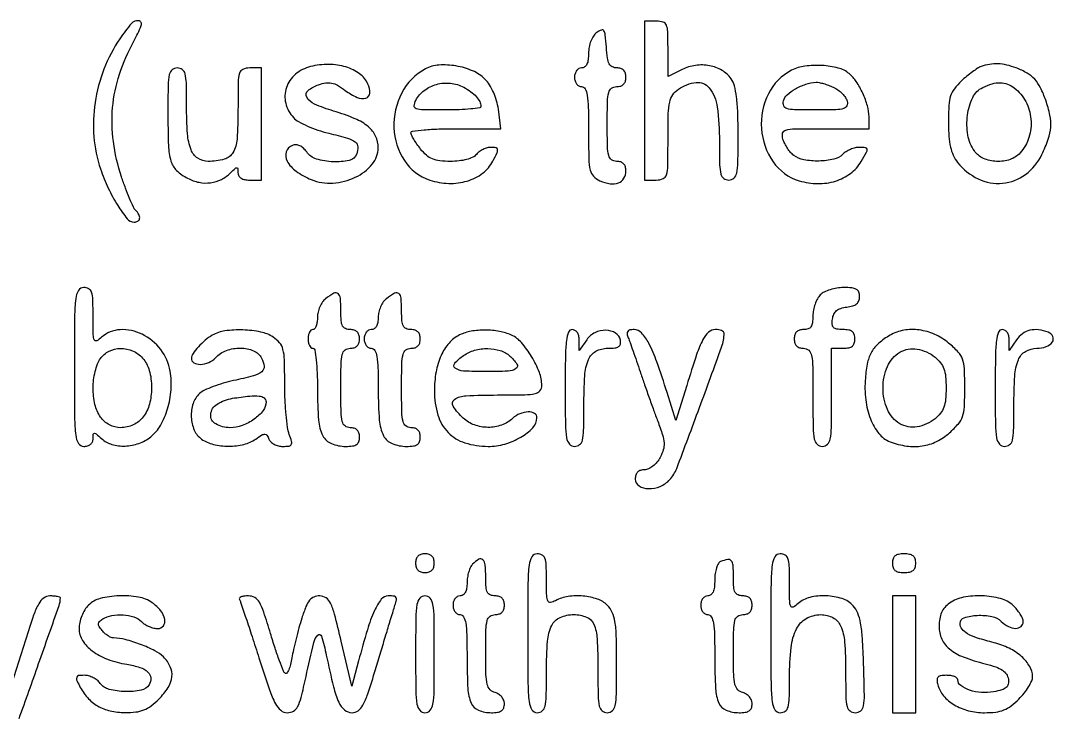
# Model space of a CAD drawing. Extents: x 23 to 201, y 13 to 268.
# Drawn here: x 50.63 to 69.32, y 70.91 to 83.6 of the extents above; entities that cross this region are included whole.
import ezdxf

# ---------------------------------------------------------------- set-up
doc = ezdxf.new("R2010")
doc.units = 0
doc.header["$MEASUREMENT"] = 0

msp = doc.modelspace()

# ---------------------------------------------------------------- linework, layer by layer
for points in [[(52.428568, 83.26755, 0.057273), (52.140921, 82.718479, 0.055305), (51.981106, 82.111982, 0.056102), (51.959417, 81.493689, 0.062651), (52.079095, 80.909779, 0.02731), (52.218989, 80.561457, 0.031367), (52.390555, 80.246826, 0.029797), (52.562196, 80.00717, 0.223568), (52.68465, 79.948047, 0.128217), (52.754453, 79.96551, 0.239889), (52.786506, 80.012389, 0.163112), (52.772692, 80.082505, 0.063111), (52.712467, 80.16273, -0.085253), (52.673245, 80.220072, -0.008365), (52.605766, 80.374028, -0.010385), (52.531712, 80.56184, -0.008049), (52.458667, 80.769181, -0.047184), (52.310933, 81.404949, -0.056348), (52.297748, 82.019647, -0.056206), (52.422215, 82.623039, -0.046586), (52.683113, 83.22525, 0.032211), (52.816161, 83.509684, 0.476673), (52.768689, 83.593273, 0.264996), (52.639004, 83.545433, 0.025584)], [(61.9272, 82.1466), (61.9272, 80.7084), (62.1387, 80.7084, 0.103725), (62.261431, 80.734138, 0.224878), (62.323138, 80.80521, 0.064491), (62.346466, 80.966342, 0.003744), (62.3502, 81.465003, -0.006144), (62.355688, 81.911557, -0.046036), (62.380287, 82.121609, -0.099457), (62.435672, 82.250144, -0.088901), (62.538224, 82.353303, -0.123382), (62.858107, 82.475717, -0.26189), (63.095295, 82.377578, -0.134905), (63.240222, 82.032895, -0.032469), (63.2808, 81.408676, 0.005082), (63.285087, 80.986867, 0.05424), (63.30706, 80.817084, 0.17449), (63.358627, 80.738818, 0.162077), (63.45, 80.7084, 0.183754), (63.542142, 80.743446, 0.161924), (63.593724, 80.832947, 0.046497), (63.615171, 81.02922, 0.003978), (63.6192, 81.535576, 0.008384), (63.612514, 81.934261, 0.022939), (63.590166, 82.215109, 0.032164), (63.551835, 82.414871, 0.08952), (63.492195, 82.544077, 0.108403), (63.327988, 82.695167, 0.086093), (63.101556, 82.77939, 0.081234), (62.847631, 82.785033, 0.080888), (62.604732, 82.709545), (62.3502, 82.582568), (62.3502, 83.083684, 0.007517), (62.345486, 83.397241, 0.092591), (62.320123, 83.513538, 0.224565), (62.260107, 83.567207, 0.072079), (62.1387, 83.5848), (61.9272, 83.5848)], [(61.06005, 83.37896, 0.088186), (61.001008, 83.316918, 0.052114), (60.95361, 83.226002, 0.04806), (60.922494, 83.117951, 0.046119), (60.912, 83.004423, -0.030945), (60.90466, 82.885932, -0.08066), (60.880746, 82.804221, -0.127727), (60.840543, 82.756467, -0.155474), (60.7851, 82.7388, 0.130775), (60.736391, 82.725839, 0.10214), (60.695212, 82.68945, 0.08892), (60.667664, 82.634692, 0.072314), (60.6582, 82.5696, 0.072314), (60.667664, 82.504508, 0.08892), (60.695212, 82.44975, 0.10214), (60.736391, 82.413361, 0.130775), (60.7851, 82.4004, -0.280733), (60.849529, 82.361131, -0.080118), (60.887518, 82.244998, -0.033565), (60.907269, 82.024033, -0.005511), (60.912, 81.594886, 0.004595), (60.916652, 81.088694, 0.051767), (60.941027, 80.889593, 0.135842), (61.00111, 80.778372, 0.094768), (61.118105, 80.695465, 0.06939), (61.300171, 80.641339, 0.12939), (61.452134, 80.657652, 0.167515), (61.551448, 80.740666, 0.136491), (61.5888, 80.874945, 0.069898), (61.578196, 80.95043, 0.125268), (61.546827, 81.004168, 0.126698), (61.493878, 81.035989, 0.072395), (61.4196, 81.0468, -0.157888), (61.328384, 81.07634, -0.176663), (61.276837, 81.15255, -0.055952), (61.254747, 81.317422, -0.005351), (61.2504, 81.7236, -0.005351), (61.254747, 82.129778, -0.055952), (61.276837, 82.29465, -0.176663), (61.328384, 82.37086, -0.157888), (61.4196, 82.4004, 0.072254), (61.493469, 82.411131, 0.124864), (61.5465, 82.4427, 0.124864), (61.578069, 82.495731, 0.072254), (61.5888, 82.5696, 0.072041), (61.578209, 82.642724, 0.121554), (61.547079, 82.695904, 0.123952), (61.495294, 82.727843, 0.076648), (61.424235, 82.7388, -0.114421), (61.340542, 82.758207, -0.162633), (61.286571, 82.8114, -0.084211), (61.253978, 82.915957, -0.016356), (61.233885, 83.113337, 0.00821), (61.214814, 83.336745, 0.120051), (61.188594, 83.410744, 0.356338), (61.143284, 83.425092, 0.064168)], [(68.0184, 82.763866, 0.055836), (67.954444, 82.732137, 0.014838), (67.860436, 82.667578, 0.014859), (67.757233, 82.587289, 0.014804), (67.65885, 82.500917, 0.041995), (67.532769, 82.361936, 0.087221), (67.465536, 82.232425, 0.062583), (67.434419, 82.061248, 0.013706), (67.4262, 81.761481, 0.016331), (67.434773, 81.499069, 0.039394), (67.462638, 81.306992, 0.051851), (67.513486, 81.156789, 0.05919), (67.592533, 81.02736, 0.115228), (67.96373, 80.730345, 0.135701), (68.405639, 80.65192, 0.137724), (68.820239, 80.811699, 0.120171), (69.11702, 81.171262, 0.027805), (69.232724, 81.448599, 0.067173), (69.277969, 81.665659, 0.069759), (69.263254, 81.88194, 0.031911), (69.187346, 82.155126, 0.031771), (69.092826, 82.379721, 0.069865), (68.987642, 82.533017, 0.075102), (68.849536, 82.644699, 0.041713), (68.653764, 82.738472, 0.033263), (68.48076, 82.791386, 0.047629), (68.321904, 82.812984, 0.050875), (68.170108, 82.803604, 0.046434)], [(53.298, 81.942019, 0.007969), (53.307763, 81.329441, 0.064481), (53.352624, 81.05262, 0.130403), (53.456283, 80.883086, 0.071476), (53.655764, 80.740687, 0.069538), (53.863672, 80.667517, 0.082259), (54.071707, 80.66015, 0.08479), (54.266012, 80.719816, 0.079741), (54.434184, 80.84147, -0.008725), (54.515554, 80.920048, -0.190105), (54.54585, 80.931965, -0.385335), (54.563308, 80.916134, -0.024665), (54.567, 80.841343, 0.127949), (54.58161, 80.785183, 0.125808), (54.621798, 80.742844, 0.094027), (54.688132, 80.716836, 0.046573), (54.7785, 80.7084), (54.99, 80.7084), (54.99, 81.7236), (54.99, 82.7388), (54.7785, 82.7388, 0.103955), (54.655766, 82.713004, 0.224802), (54.594048, 82.641808, 0.064348), (54.57073, 82.480358, 0.00373), (54.567, 81.980377, -0.016072), (54.549883, 81.448027, -0.115816), (54.47579, 81.204092, -0.199373), (54.319632, 81.084957, -0.064623), (54.025638, 81.0468, -0.150043), (53.838346, 81.104298, -0.152953), (53.717291, 81.256621, -0.075507), (53.653373, 81.546212, -0.016628), (53.6364, 82.056438, 0.005285), (53.632067, 82.466319, 0.055537), (53.610006, 82.632355, 0.176155), (53.558454, 82.709051, 0.158885), (53.4672, 82.7388, 0.178718), (53.375233, 82.704843, 0.16501), (53.323641, 82.618052, 0.048149), (53.302083, 82.428117, 0.004199)], [(55.8783, 82.762552, 0.117003), (55.605125, 82.623132, 0.136711), (55.442585, 82.382565, 0.141389), (55.430798, 82.099017, 0.128362), (55.570233, 81.840535, 0.077243), (55.662689, 81.767798, 0.023402), (55.822634, 81.687431, 0.022829), (56.012921, 81.61293, 0.023023), (56.208675, 81.556325, -0.010721), (56.546526, 81.467574, -0.089902), (56.68749, 81.398146, -0.221286), (56.735264, 81.310337, -0.107695), (56.715523, 81.181334, -0.250047), (56.581653, 81.065255, -0.066264), (56.290394, 81.038393, -0.063885), (55.986805, 81.08987, -0.167599), (55.810355, 81.217895, 0.052978), (55.750891, 81.286123, 0.080289), (55.685515, 81.329692, 0.094122), (55.617928, 81.346225, 0.105041), (55.551758, 81.335744, 0.224212), (55.439809, 81.218726, 0.209917), (55.455027, 81.053227, 0.112153), (55.620404, 80.868019, 0.057966), (55.893862, 80.717658, 0.113037), (56.284334, 80.653919, 0.095438), (56.690421, 80.759172, 0.106392), (56.994958, 80.993527, 0.177561), (57.105, 81.293628, 0.109149), (57.058326, 81.504889, 0.112478), (56.927241, 81.674179, 0.07403), (56.686679, 81.818413, 0.024201), (56.29628, 81.958237, -0.027518), (55.952395, 82.083979, -0.163964), (55.812066, 82.209716, -0.366361), (55.834613, 82.328748, -0.085979), (56.025964, 82.435708, -0.046089), (56.155819, 82.468321, -0.091304), (56.261611, 82.465341, -0.078939), (56.36919, 82.423886, -0.027826), (56.507794, 82.332878, 0.051791), (56.722569, 82.206127, 0.176077), (56.882046, 82.193169, 0.326697), (56.951467, 82.280477, 0.117475), (56.919085, 82.445601, 0.12766), (56.767974, 82.631905, 0.085147), (56.521161, 82.755881, 0.073636), (56.211332, 82.802264, 0.060213)], [(57.959155, 82.720465, 0.151612), (57.529952, 82.286143, 0.129968), (57.389136, 81.65658, 0.135749), (57.57912, 81.059968, 0.170084), (58.036542, 80.708089, 0.07213), (58.381303, 80.647217, 0.080547), (58.715655, 80.690927, 0.088325), (58.994281, 80.831386, 0.113084), (59.17938, 81.050048, 0.008711), (59.256844, 81.206466, 0.142777), (59.265985, 81.263558, 0.329154), (59.238216, 81.292726, 0.043526), (59.147931, 81.3006, 0.066791), (59.078563, 81.291292, 0.0445), (59.003278, 81.263323, 0.044338), (58.933746, 81.222277, 0.064134), (58.8816, 81.1737, -0.109291), (58.814503, 81.121587, -0.044696), (58.705624, 81.081435, -0.038442), (58.568209, 81.055417, -0.027576), (58.412081, 81.0468, -0.02669), (58.218767, 81.057127, -0.071384), (58.085395, 81.091077, -0.08278), (57.978591, 81.157588, -0.045563), (57.87254, 81.269709, -0.014683), (57.805403, 81.36042, -0.018289), (57.748706, 81.448638, -0.016758), (57.706951, 81.524867, -0.117439), (57.6972, 81.565809, -0.379502), (57.723136, 81.595059, -0.007592), (57.936559, 81.6175, -0.013972), (58.199612, 81.633735, -0.008425), (58.512039, 81.639), (59.326878, 81.639), (59.279758, 81.990308, 0.03752), (59.247082, 82.144878, 0.034103), (59.190916, 82.298021, 0.035563), (59.118218, 82.434054, 0.056976), (59.035969, 82.53666, 0.094624), (58.814301, 82.685903, 0.058771), (58.512538, 82.774794, 0.059378), (58.203086, 82.790419, 0.10595)], [(64.587757, 82.696178, 0.161696), (64.166824, 82.270031, 0.132544), (64.04212, 81.638898, 0.135177), (64.25213, 81.03988, 0.170055), (64.724892, 80.69664, 0.068745), (65.061142, 80.644505, 0.079466), (65.381798, 80.690363, 0.085727), (65.65283, 80.828613, 0.098949), (65.846158, 81.044286, 0.006415), (65.94366, 81.214289, 0.156021), (65.954281, 81.267125, 0.350349), (65.926933, 81.294486, 0.027924), (65.81754, 81.3006, 0.059091), (65.739323, 81.291324, 0.03901), (65.65312, 81.263323, 0.039026), (65.572368, 81.222297, 0.0594), (65.510614, 81.1737, -0.142917), (65.349232, 81.085224, -0.049312), (65.082465, 81.05332, -0.049373), (64.809685, 81.074689, -0.119074), (64.625561, 81.155565, -0.05323), (64.569177, 81.208862, -0.029538), (64.511978, 81.2844, -0.029127), (64.462524, 81.368649, -0.041334), (64.42951, 81.448975, -0.134007), (64.425099, 81.556741, -0.281296), (64.481511, 81.614461, -0.059166), (64.644292, 81.635782, -0.003011), (65.178599, 81.639), (65.988, 81.639), (65.988, 81.854701, 0.07003), (65.960437, 82.050529, 0.037623), (65.875503, 82.279735, 0.037679), (65.757967, 82.492146, 0.074473), (65.629831, 82.635501, 0.110801), (65.430968, 82.737023, 0.048327), (65.136497, 82.782957, 0.047866), (64.829279, 82.771432, 0.084647)], [(58.654512, 82.387735, -0.036535), (58.781419, 82.308603, -0.052617), (58.879461, 82.219848, -0.062987), (58.942625, 82.128333, -0.114979), (58.964905, 82.04085, -0.38059), (58.943308, 82.015567, -0.009289), (58.778561, 81.996038, -0.015515), (58.573053, 81.981964, -0.009339), (58.328723, 81.9774, -0.00385), (57.917494, 81.980567, -0.073614), (57.791332, 82.001233, -0.346087), (57.756033, 82.053375, -0.10542), (57.784354, 82.151372, -0.107631), (57.938776, 82.332552, -0.096623), (58.160421, 82.441782, -0.093737), (58.412832, 82.461587, -0.09425)], [(65.342349, 82.390087, -0.04929), (65.425124, 82.342029, -0.042198), (65.501674, 82.276382, -0.044237), (65.56128, 82.204038, -0.086456), (65.59221, 82.136287, -0.166992), (65.585857, 82.051914, -0.227837), (65.529209, 82.002561, -0.061791), (65.38474, 81.981431, -0.005452), (65.0151, 81.9774, -0.005243), (64.63923, 81.981341, -0.064685), (64.497943, 82.002718, -0.241065), (64.443588, 82.053604, -0.151396), (64.43961, 82.14248, -0.145591), (64.50683, 82.253377, -0.055348), (64.654889, 82.360455, -0.051751), (64.842156, 82.442323, -0.060874), (65.032269, 82.478321, -0.066822), (65.085124, 82.474726, -0.018969), (65.165335, 82.455157, -0.018749), (65.25513, 82.425926, -0.018831)], [(68.617931, 82.376559, -0.108905), (68.824818, 82.130466, -0.098488), (68.918652, 81.811088, -0.098417), (68.883154, 81.479916, -0.108568), (68.723383, 81.200401, -0.128511), (68.540428, 81.080636, -0.091652), (68.296871, 81.046016, -0.092956), (68.060119, 81.100695, -0.137718), (67.896297, 81.234824, -0.110789), (67.777162, 81.524376, -0.075102), (67.770098, 81.882332, -0.079841), (67.86582, 82.203647, -0.169437), (68.046893, 82.385023, -0.039894), (68.217963, 82.451532, -0.076618), (68.363389, 82.471746, -0.088786), (68.493527, 82.446458, -0.071558)], [(51.606, 77.3244, 0.001893), (51.609461, 76.410367, 0.027391), (51.629638, 76.087125, 0.106183), (51.679724, 75.940268, 0.263491), (51.7752, 75.8862, 0.07174), (51.843565, 75.89606, 0.10155), (51.897691, 75.924851, 0.113349), (51.932142, 75.969816, 0.107422), (51.9444, 76.026212, -0.025779), (51.948547, 76.106586, -0.38433), (51.96777, 76.123924, -0.177905), (52.002045, 76.11133, -0.007828), (52.099111, 76.026212, 0.113331), (52.285232, 75.922137, 0.080691), (52.5232, 75.892687, 0.076078), (52.77182, 75.940441, 0.081401), (52.988452, 76.059936, 0.097897), (53.164965, 76.265668, 0.05682), (53.292342, 76.566588, 0.053654), (53.354926, 76.911103, 0.060038), (53.338939, 77.247855, 0.122887), (53.168056, 77.638972, 0.114228), (52.829483, 77.916627, 0.127476), (52.433501, 77.999294, 0.173662), (52.099111, 77.861188, -0.061049), (52.009801, 77.798286, -0.445513), (51.966147, 77.814051, -0.09272), (51.947105, 77.907467, -0.004044), (51.9444, 78.241888, 0.008105), (51.939498, 78.544287, 0.070556), (51.916378, 78.676361, 0.188069), (51.865082, 78.739025, 0.128966), (51.7752, 78.7626, 0.263491), (51.679724, 78.708532, 0.106183), (51.629638, 78.561675, 0.027391), (51.609461, 78.238433, 0.001893)], [(65.105743, 78.629657, 0.073907), (65.054765, 78.56088, 0.038604), (65.011852, 78.462988, 0.037347), (64.982592, 78.353572, 0.046696), (64.9728, 78.248957, -0.032263), (64.964849, 78.125857, -0.118087), (64.937206, 78.05332, -0.164178), (64.885707, 78.014481, -0.080351), (64.8036, 78.0012, 0.072254), (64.729731, 77.990469, 0.124864), (64.6767, 77.9589, 0.124864), (64.645131, 77.905869, 0.072254), (64.6344, 77.832, 0.072254), (64.645131, 77.758131, 0.124864), (64.6767, 77.7051, 0.124864), (64.729731, 77.673531, 0.072254), (64.8036, 77.6628, -0.193568), (64.896085, 77.625602, -0.15568), (64.947621, 77.530613, -0.043488), (64.968867, 77.321605, -0.003595), (64.9728, 76.7745, 0.003595), (64.976733, 76.227395, 0.043488), (64.997979, 76.018388, 0.15568), (65.049515, 75.923398, 0.193568), (65.142, 75.8862, 0.193568), (65.234485, 75.923398, 0.15568), (65.286021, 76.018388, 0.043488), (65.307267, 76.227395, 0.003595), (65.3112, 76.7745), (65.3112, 77.6628), (65.5227, 77.6628, 0.044917), (65.622762, 77.671807, 0.124434), (65.686612, 77.70087, 0.149477), (65.722139, 77.752877, 0.07578), (65.7342, 77.832, 0.076445), (65.721946, 77.911683, 0.152213), (65.685877, 77.963588, 0.123612), (65.620586, 77.992387, 0.042387), (65.516816, 78.0012, -0.03591), (65.404846, 78.009252, -0.161847), (65.346992, 78.03824, -0.18449), (65.322275, 78.09351, -0.049221), (65.326466, 78.19155, -0.072404), (65.352598, 78.280535, -0.11152), (65.4011, 78.344031, -0.098515), (65.477057, 78.385524, -0.047288), (65.58615, 78.408669, 0.042097), (65.692977, 78.43018, 0.101063), (65.764109, 78.4676, 0.129053), (65.804557, 78.523266, 0.093191), (65.8188, 78.599019, 0.093931), (65.803513, 78.679673, 0.172345), (65.760147, 78.729522, 0.105058), (65.677203, 78.755558, 0.023705), (65.528743, 78.7626, 0.040521), (65.407937, 78.752794, 0.035644), (65.284838, 78.723548, 0.037349), (65.177292, 78.680696, 0.08308)], [(56.15325, 78.560233, 0.079571), (56.096547, 78.500893, 0.047167), (56.04869, 78.415259, 0.045794), (56.016139, 78.318278, 0.058141), (56.0052, 78.224523, -0.036057), (55.999024, 78.138993, -0.054542), (55.980349, 78.066801, -0.071396), (55.953026, 78.017338, -0.235087), (55.9206, 78.0012, 0.191087), (55.888293, 77.988385, 0.088204), (55.860851, 77.951498, 0.068025), (55.842234, 77.896754, 0.048028), (55.836, 77.832, 0.048028), (55.842234, 77.767246, 0.068025), (55.860851, 77.712502, 0.088204), (55.888293, 77.675615, 0.191087), (55.9206, 77.6628, -0.365212), (55.956158, 77.63283, -0.014654), (55.981681, 77.452811, -0.018631), (55.999549, 77.212695, -0.009255), (56.0052, 76.907443, 0.017917), (56.024762, 76.361709, 0.098909), (56.10248, 76.079615, 0.182519), (56.257755, 75.936772, 0.095957), (56.518843, 75.8862, 0.032263), (56.641943, 75.894151, 0.118087), (56.71448, 75.921794, 0.164178), (56.753319, 75.973293, 0.080351), (56.7666, 76.0554, 0.072254), (56.755869, 76.129269, 0.124864), (56.7243, 76.1823, 0.124864), (56.671269, 76.213869, 0.072254), (56.5974, 76.2246, -0.165398), (56.505905, 76.255717, -0.1727), (56.454326, 76.335638, -0.052938), (56.432443, 76.509355, -0.004884), (56.4282, 76.9437, -0.004884), (56.432443, 77.378045, -0.052938), (56.454326, 77.551763, -0.1727), (56.505905, 77.631683, -0.165398), (56.5974, 77.6628, 0.072254), (56.671269, 77.673531, 0.124864), (56.7243, 77.7051, 0.124864), (56.755869, 77.758131, 0.072254), (56.7666, 77.832, 0.072254), (56.755869, 77.905869, 0.124864), (56.7243, 77.9589, 0.124864), (56.671269, 77.990469, 0.072254), (56.5974, 78.0012, -0.094959), (56.510974, 78.017763, -0.184152), (56.459925, 78.06465, -0.098846), (56.43453, 78.157639, -0.017388), (56.4282, 78.3396, 0.01835), (56.419658, 78.572274, 0.208227), (56.377779, 78.65194, 0.305605), (56.302839, 78.658178, 0.034807)], [(57.25305, 78.560233, 0.079571), (57.196347, 78.500893, 0.047167), (57.14849, 78.415259, 0.045794), (57.115939, 78.318278, 0.058141), (57.105, 78.224523, -0.042571), (57.096912, 78.129698, -0.086856), (57.071832, 78.059571, -0.121401), (57.031333, 78.01682, -0.143682), (56.9781, 78.0012, 0.130775), (56.929391, 77.988239, 0.10214), (56.888212, 77.95185, 0.08892), (56.860664, 77.897092, 0.072314), (56.8512, 77.832, 0.072314), (56.860664, 77.766908, 0.08892), (56.888212, 77.71215, 0.10214), (56.929391, 77.675761, 0.130775), (56.9781, 77.6628, -0.272632), (57.042066, 77.625121, -0.085129), (57.080297, 77.515757, -0.035615), (57.10019, 77.307528, -0.006011), (57.105, 76.907443, 0.017917), (57.124562, 76.361709, 0.098909), (57.20228, 76.079615, 0.182519), (57.357555, 75.936772, 0.095957), (57.618643, 75.8862, 0.032263), (57.741743, 75.894151, 0.118087), (57.81428, 75.921794, 0.164178), (57.853119, 75.973293, 0.080351), (57.8664, 76.0554, 0.072254), (57.855669, 76.129269, 0.124864), (57.8241, 76.1823, 0.124864), (57.771069, 76.213869, 0.072254), (57.6972, 76.2246, -0.165398), (57.605705, 76.255717, -0.1727), (57.554126, 76.335638, -0.052938), (57.532243, 76.509355, -0.004884), (57.528, 76.9437, -0.004884), (57.532243, 77.378045, -0.052938), (57.554126, 77.551763, -0.1727), (57.605705, 77.631683, -0.165398), (57.6972, 77.6628, 0.072254), (57.771069, 77.673531, 0.124864), (57.8241, 77.7051, 0.124864), (57.855669, 77.758131, 0.072254), (57.8664, 77.832, 0.072254), (57.855669, 77.905869, 0.124864), (57.8241, 77.9589, 0.124864), (57.771069, 77.990469, 0.072254), (57.6972, 78.0012, -0.094959), (57.610774, 78.017763, -0.184152), (57.559725, 78.06465, -0.098846), (57.53433, 78.157639, -0.017388), (57.528, 78.3396, 0.01835), (57.519458, 78.572274, 0.208227), (57.477579, 78.65194, 0.305605), (57.402639, 78.658178, 0.034807)], [(54.1017, 77.899019, 0.045091), (53.973703, 77.809402, 0.033531), (53.849544, 77.689494, 0.032459), (53.753082, 77.567958, 0.140047), (53.723691, 77.481501, 0.282339), (53.767491, 77.401502, 0.136358), (53.885074, 77.37167, 0.095936), (54.036728, 77.404607, 0.104281), (54.160066, 77.491355, -0.117426), (54.357095, 77.62242, -0.090597), (54.612144, 77.66686, -0.098252), (54.848673, 77.617912, -0.171518), (54.994861, 77.484517, -0.100848), (55.038771, 77.337574, -0.251278), (54.996158, 77.23762, -0.104746), (54.845465, 77.161697, -0.01298), (54.485855, 77.076732, 0.019601), (54.297933, 77.029697, 0.019881), (54.115172, 76.968278, 0.020126), (53.960951, 76.902307, 0.072905), (53.872505, 76.843086, 0.129734), (53.754038, 76.661161, 0.091102), (53.720384, 76.417902, 0.092216), (53.775333, 76.181235, 0.137796), (53.909024, 76.017897, 0.09578), (54.12194, 75.922806, 0.057442), (54.398002, 75.891114, 0.057431), (54.67412, 75.923063, 0.09556), (54.887218, 76.018347, -0.013827), (55.000176, 76.092897, -0.139828), (55.053804, 76.108193, -0.254297), (55.091247, 76.087834, -0.052126), (55.126593, 76.018347, 0.114823), (55.160816, 75.967788, 0.065744), (55.221261, 75.925018, 0.060249), (55.297268, 75.896048, 0.061025), (55.377657, 75.8862, 0.030602), (55.490148, 75.893091, 0.242313), (55.531937, 75.921548, 0.197475), (55.537877, 75.976556, 0.020242), (55.495506, 76.103207, -0.05739), (55.463459, 76.229417, -0.011165), (55.437236, 76.463229, -0.011729), (55.419057, 76.738692, -0.010611), (55.413, 77.024078, 0.006538), (55.407421, 77.450719, 0.054312), (55.381479, 77.642195, 0.114322), (55.320921, 77.761163, 0.073195), (55.204477, 77.86457, 0.095836), (54.978982, 77.956984, 0.041683), (54.655956, 77.994148, 0.04168), (54.33151, 77.977234, 0.096627)], [(58.578749, 77.904371, 0.101778), (58.387492, 77.757577, 0.072855), (58.242054, 77.529603, 0.062403), (58.151357, 77.234066, 0.044349), (58.122081, 76.888347, 0.070627), (58.185659, 76.453503, 0.121448), (58.369067, 76.138972, 0.124562), (58.673791, 75.950748, 0.076518), (59.0931, 75.8862, 0.069361), (59.396259, 75.928458, 0.063504), (59.686256, 76.052382, 0.071379), (59.901248, 76.22383, 0.17827), (59.978709, 76.405899, 0.286922), (59.936038, 76.48229, 0.133809), (59.82126, 76.509954, 0.091076), (59.669359, 76.477391, 0.089538), (59.537924, 76.392881, -0.103448), (59.337744, 76.271834, -0.085813), (59.091731, 76.230492, -0.085477), (58.845246, 76.274137, -0.101403), (58.643752, 76.397096, -0.059849), (58.461809, 76.612573, -0.40997), (58.486347, 76.735846, -0.138631), (58.691258, 76.803903, -0.011291), (59.2623, 76.8168, 0.004071), (59.756971, 76.820828, 0.048845), (59.94635, 76.842491, 0.170105), (60.032349, 76.89504, 0.173026), (60.066, 76.98937, 0.093391), (60.021323, 77.226477, 0.042162), (59.881248, 77.51152, 0.042072), (59.698197, 77.765165, 0.10894), (59.518905, 77.899929, 0.062686), (59.300024, 77.968193, 0.043123), (59.040905, 77.991816, 0.043541), (58.785602, 77.970757, 0.070726)], [(60.489, 76.9437, 0.002827), (60.492731, 76.283741, 0.036854), (60.513534, 76.039537, 0.138781), (60.564794, 75.929068, 0.218517), (60.6582, 75.8862, 0.166372), (60.749731, 75.917523, 0.172164), (60.801312, 75.997933, 0.052565), (60.82317, 76.172813, 0.004828), (60.8274, 76.610862, -0.01493), (60.844057, 77.168581, -0.082714), (60.910696, 77.460055, -0.172525), (61.04338, 77.607871, -0.125047), (61.25958, 77.6628, 0.025708), (61.387409, 77.669377, 0.11835), (61.456866, 77.693822, 0.201036), (61.487964, 77.739279, 0.09797), (61.48853, 77.81085, 0.210172), (61.401175, 77.938063, 0.136598), (61.227302, 77.98867, 0.114706), (61.027544, 77.944693, 0.129384), (60.87788, 77.818006), (60.7428, 77.625152), (60.7428, 77.813176, 0.059018), (60.733875, 77.888525, 0.089713), (60.707376, 77.948713, 0.110713), (60.666491, 77.987306, 0.134821), (60.6159, 78.0012, 0.313079), (60.549428, 77.955055, 0.0595), (60.512688, 77.8038, 0.025996), (60.493449, 77.519, 0.003867)], [(61.629966, 77.85315, -0.009141), (61.662168, 77.768245, -0.001724), (61.717608, 77.611908, -0.001842), (61.781075, 77.428797, -0.001688), (61.845091, 77.2398, 0.002803), (61.916555, 77.030355, 0.001724), (62.002931, 76.784508, 0.001728), (62.090045, 76.54193, 0.003091), (62.163557, 76.34327, -0.012581), (62.250336, 76.094341, -0.060502), (62.278549, 75.947187, -0.089885), (62.265153, 75.826698, -0.048191), (62.208582, 75.68762, -0.051248), (62.150631, 75.600131, -0.053741), (62.076918, 75.527794, -0.059168), (61.997924, 75.479319, -0.108474), (61.924498, 75.4632, 0.07477), (61.852269, 75.452338, 0.124366), (61.799962, 75.420557, 0.122951), (61.768649, 75.36744, 0.072125), (61.758, 75.294, 0.257504), (61.825416, 75.171777, 0.137933), (61.995545, 75.121278, 0.102168), (62.210524, 75.162449, 0.111049), (62.384333, 75.284975, 0.093657), (62.507913, 75.487085, 0.00198), (62.919752, 76.587681, 0.002139), (63.320244, 77.685424, 0.085143), (63.365032, 77.93775, 0.224253), (63.353734, 77.962038, 0.076702), (63.319578, 77.982562, 0.058179), (63.269344, 77.996559, 0.0389), (63.20978, 78.0012, 0.183303), (63.0858, 77.954168, 0.092847), (62.981871, 77.820388, 0.038523), (62.868631, 77.551272, 0.005653), (62.688015, 76.987395), (62.493089, 76.35429), (62.334298, 76.860495, 0.009154), (62.14783, 77.418924, 0.035616), (62.002063, 77.752677, 0.062944), (61.87046, 77.941491, 0.212193), (61.7361, 78.0012, 0.047998), (61.659149, 77.993796, 0.191539), (61.620021, 77.968698, 0.20045), (61.609838, 77.924471, 0.052909)], [(66.3687, 77.898357, 0.043924), (66.164453, 77.755168, 0.087453), (66.038053, 77.604217, 0.079193), (65.963549, 77.408999, 0.030958), (65.921844, 77.12267, 0.049155), (65.927923, 76.730352, 0.064402), (66.013871, 76.382677, 0.076585), (66.166652, 76.118205, 0.133473), (66.370115, 75.970262, 0.055382), (66.670072, 75.892817, 0.073179), (66.951947, 75.893966, 0.076629), (67.21153, 75.975157, 0.068386), (67.446015, 76.13306, 0.031384), (67.605585, 76.294738, 0.097429), (67.681605, 76.426944, 0.070616), (67.714426, 76.600786, 0.011401), (67.7223, 76.946033, 0.01102), (67.714547, 77.297748, 0.075807), (67.681072, 77.46688, 0.103661), (67.602111, 77.594716, 0.028827), (67.429396, 77.756673, 0.068545), (67.177692, 77.91404, 0.072397), (66.897428, 77.993823, 0.075964), (66.618077, 77.988558, 0.08852)], [(68.2722, 76.9437, 0.002827), (68.275931, 76.283741, 0.036854), (68.296734, 76.039537, 0.138781), (68.347994, 75.929068, 0.218517), (68.4414, 75.8862, 0.166372), (68.532931, 75.917523, 0.172164), (68.584512, 75.997933, 0.052565), (68.60637, 76.172813, 0.004828), (68.6106, 76.610862, -0.015067), (68.627201, 77.16165, -0.079437), (68.692622, 77.455852, -0.16637), (68.821232, 77.606372, -0.134301), (69.027525, 77.6628, 0.087791), (69.195151, 77.692461, 0.151903), (69.306669, 77.777548, 0.270958), (69.315328, 77.875336, 0.193227), (69.232839, 77.951899, 0.059241), (69.057101, 77.996409, 0.091856), (68.901289, 77.988069, 0.099777), (68.767895, 77.92599, 0.081508), (68.657697, 77.813176), (68.526, 77.625152), (68.526, 77.813176, 0.059018), (68.517075, 77.888525, 0.089713), (68.490576, 77.948713, 0.110713), (68.449691, 77.987306, 0.134821), (68.3991, 78.0012, 0.313079), (68.332628, 77.955055, 0.0595), (68.295888, 77.8038, 0.025996), (68.276649, 77.519, 0.003867)], [(52.840738, 77.484718, -0.063955), (52.910409, 77.384572, -0.04768), (52.960981, 77.259701, -0.04218), (52.99171, 77.112059, -0.030234), (53.0019, 76.9437, -0.064626), (52.963605, 76.648659, -0.100829), (52.85043, 76.419726, -0.117336), (52.671622, 76.275989, -0.111329), (52.443685, 76.2246, -0.12331), (52.238726, 76.275927, -0.118838), (52.078847, 76.418238, -0.095711), (51.978018, 76.646429, -0.056365), (51.9444, 76.9437, -0.033303), (51.954078, 77.088835, -0.027486), (51.983086, 77.241212, -0.028339), (52.025508, 77.378477, -0.063738), (52.076097, 77.474776, -0.125711), (52.232665, 77.609262, -0.112107), (52.441531, 77.659553, -0.107055), (52.65953, 77.615295, -0.105802)], [(59.488289, 77.522788, -0.060074), (59.614972, 77.37695, -0.420398), (59.598061, 77.293828, -0.133844), (59.454893, 77.248275, -0.010486), (59.0508, 77.2398, -0.01294), (58.648306, 77.250218, -0.144174), (58.498474, 77.302904, -0.444506), (58.488813, 77.390585, -0.058309), (58.646624, 77.531103, -0.085506), (58.849009, 77.626485, -0.070039), (59.08646, 77.657521, -0.072676), (59.314247, 77.621934, -0.109305)], [(67.184178, 77.501075, -0.0558), (67.283236, 77.400671, -0.08095), (67.343428, 77.291947, -0.063579), (67.374565, 77.150778, -0.022529), (67.3839, 76.9437, -0.022529), (67.374565, 76.736622, -0.063579), (67.343428, 76.595453, -0.08095), (67.283236, 76.486729, -0.0558), (67.184178, 76.386325, -0.128723), (66.858965, 76.239288, -0.177503), (66.546553, 76.297031, -0.159305), (66.322045, 76.552632, -0.10154), (66.2418, 76.9437, -0.10154), (66.322045, 77.334768, -0.159305), (66.546553, 77.590369, -0.177503), (66.858965, 77.648112, -0.128723)], [(55.0746, 76.693196, -0.164476), (55.020716, 76.533822, -0.074227), (54.860452, 76.378248, -0.068427), (54.643586, 76.263763, -0.087493), (54.421493, 76.2246, -0.128425), (54.163248, 76.292043, -0.294609), (54.073214, 76.462113, -0.233181), (54.187879, 76.651553, -0.104505), (54.467441, 76.756802, -0.010193), (54.778302, 76.797895, -0.053908), (54.949887, 76.798467, -0.13581), (55.039629, 76.76321, -0.235852)], [(57.7818, 73.7712, 0.072254), (57.792531, 73.697331, 0.124864), (57.8241, 73.6443, 0.124864), (57.877131, 73.612731, 0.072254), (57.951, 73.602, 0.072254), (58.024869, 73.612731, 0.124864), (58.0779, 73.6443, 0.124864), (58.109469, 73.697331, 0.072254), (58.1202, 73.7712, 0.072254), (58.109469, 73.845069, 0.124864), (58.0779, 73.8981, 0.124864), (58.024869, 73.929669, 0.072254), (57.951, 73.9404, 0.072254), (57.877131, 73.929669, 0.124864), (57.8241, 73.8981, 0.124864), (57.792531, 73.845069, 0.072254)], [(58.81392, 73.75428, 0.087124), (58.774921, 73.698669, 0.036597), (58.742221, 73.612998, 0.034792), (58.71989, 73.514018, 0.038105), (58.7124, 73.41588, -0.038147), (58.704578, 73.313503, -0.085028), (58.67992, 73.23963, -0.124063), (58.63953, 73.195278, -0.147368), (58.5855, 73.179, 0.130775), (58.536791, 73.166039, 0.10214), (58.495612, 73.12965, 0.08892), (58.468064, 73.074892, 0.072314), (58.4586, 73.0098, 0.072314), (58.468064, 72.944708, 0.08892), (58.495612, 72.88995, 0.10214), (58.536791, 72.853561, 0.130775), (58.5855, 72.8406, -0.277782), (58.649759, 72.801915, -0.081953), (58.687839, 72.68832, -0.034303), (58.707641, 72.47211, -0.005688), (58.7124, 72.05382, 0.012888), (58.726741, 71.497542, 0.091927), (58.789159, 71.236708, 0.194047), (58.920823, 71.109231, 0.096778), (59.15232, 71.064, 0.035755), (59.265839, 71.072128, 0.112765), (59.336606, 71.099376, 0.155664), (59.375555, 71.148556, 0.09049), (59.3892, 71.223333, 0.097502), (59.376512, 71.287779, 0.076311), (59.339717, 71.349009, 0.073995), (59.284923, 71.398009, 0.081717), (59.22, 71.426913, -0.141547), (59.129438, 71.48083, -0.131881), (59.078543, 71.576175, -0.050923), (59.05571, 71.755984, -0.006138), (59.0508, 72.15588, -0.005257), (59.055127, 72.567331, -0.055363), (59.077176, 72.73386, -0.175938), (59.12873, 72.810763, -0.159307), (59.22, 72.8406, 0.072254), (59.293869, 72.851331, 0.124864), (59.3469, 72.8829, 0.124864), (59.378469, 72.935931, 0.072254), (59.3892, 73.0098, 0.072254), (59.378469, 73.083669, 0.124864), (59.3469, 73.1367, 0.124864), (59.293869, 73.168269, 0.072254), (59.22, 73.179, -0.094959), (59.133574, 73.195563, -0.184152), (59.082525, 73.24245, -0.098846), (59.05713, 73.335439, -0.017388), (59.0508, 73.5174, 0.022123), (59.04092, 73.740583, 0.176014), (58.997946, 73.832597, 0.342546), (58.926433, 73.841609, 0.062762)], [(59.8122, 72.5022, 0.001893), (59.815661, 71.588167, 0.027391), (59.835838, 71.264925, 0.106183), (59.885924, 71.118068, 0.263491), (59.9814, 71.064, 0.171694), (60.073121, 71.096452, 0.169159), (60.124712, 71.17957, 0.050594), (60.146437, 71.360861, 0.00454), (60.1506, 71.819357, -0.017862), (60.169936, 72.360447, -0.095605), (60.246077, 72.644303, -0.179292), (60.39708, 72.78877, -0.102473), (60.647323, 72.8406, -0.099471), (60.874833, 72.794886, -0.192605), (61.005028, 72.666826, -0.09065), (61.066919, 72.405218, -0.012876), (61.0812, 71.85078, 0.004277), (61.085301, 71.371347, 0.048718), (61.106898, 71.183498, 0.166019), (61.158491, 71.097596, 0.177039), (61.2504, 71.064, 0.193568), (61.342885, 71.101198, 0.15568), (61.394421, 71.196188, 0.043488), (61.415667, 71.405195, 0.003595), (61.4196, 71.9523, 0.005592), (61.413958, 72.456828, 0.034085), (61.390393, 72.71647, 0.068523), (61.340394, 72.880725, 0.0885), (61.2504, 73.0098, 0.114763), (61.071882, 73.120945, 0.060417), (60.814865, 73.175097, 0.058787), (60.541891, 73.166777, 0.086084), (60.314238, 73.091423, -0.084278), (60.223084, 73.060888, -0.342502), (60.175185, 73.08736, -0.095633), (60.154148, 73.183571, -0.006147), (60.1506, 73.472123, 0.009686), (60.145415, 73.739752, 0.077149), (60.121808, 73.860715, 0.189789), (60.070624, 73.918857, 0.119016), (59.9814, 73.9404, 0.263491), (59.885924, 73.886332, 0.106183), (59.835838, 73.739475, 0.027391), (59.815661, 73.416233, 0.001893)], [(63.30195, 73.799771, 0.172505), (63.261235, 73.763687, 0.048881), (63.227264, 73.684726, 0.043052), (63.203978, 73.581827, 0.034139), (63.1962, 73.46805, -0.026615), (63.189184, 73.336339, -0.076965), (63.165765, 73.248325, -0.129146), (63.125682, 73.19779, -0.162243), (63.0693, 73.179, 0.130775), (63.020591, 73.166039, 0.10214), (62.979412, 73.12965, 0.08892), (62.951864, 73.074892, 0.072314), (62.9424, 73.0098, 0.072314), (62.951864, 72.944708, 0.08892), (62.979412, 72.88995, 0.10214), (63.020591, 72.853561, 0.130775), (63.0693, 72.8406, -0.277782), (63.133559, 72.801915, -0.081953), (63.171639, 72.68832, -0.034303), (63.191441, 72.47211, -0.005688), (63.1962, 72.05382, 0.012888), (63.210541, 71.497542, 0.091927), (63.272959, 71.236708, 0.194047), (63.404623, 71.109231, 0.096778), (63.63612, 71.064, 0.035755), (63.749639, 71.072128, 0.112765), (63.820406, 71.099376, 0.155664), (63.859355, 71.148556, 0.09049), (63.873, 71.223333, 0.097502), (63.860312, 71.287779, 0.076311), (63.823517, 71.349009, 0.073995), (63.768723, 71.398009, 0.081717), (63.7038, 71.426913, -0.141547), (63.613238, 71.48083, -0.131881), (63.562343, 71.576175, -0.050923), (63.53951, 71.755984, -0.006138), (63.5346, 72.15588, -0.005257), (63.538927, 72.567331, -0.055363), (63.560976, 72.73386, -0.175938), (63.61253, 72.810763, -0.159307), (63.7038, 72.8406, 0.072254), (63.777669, 72.851331, 0.124864), (63.8307, 72.8829, 0.124864), (63.862269, 72.935931, 0.072254), (63.873, 73.0098, 0.072254), (63.862269, 73.083669, 0.124864), (63.8307, 73.1367, 0.124864), (63.777669, 73.168269, 0.072254), (63.7038, 73.179, -0.094959), (63.617374, 73.195563, -0.184152), (63.566325, 73.24245, -0.098846), (63.54093, 73.335439, -0.017388), (63.5346, 73.5174, 0.015255), (63.528003, 73.733563, 0.158338), (63.495824, 73.815292, 0.275711), (63.431526, 73.838297, 0.0473)], [(64.2114, 72.5022, 0.001893), (64.214861, 71.588167, 0.027391), (64.235038, 71.264925, 0.106183), (64.285124, 71.118068, 0.263491), (64.3806, 71.064, 0.151234), (64.471554, 71.092155, 0.179896), (64.523059, 71.165158, 0.058848), (64.545349, 71.322335, 0.005829), (64.5498, 71.704062, -0.026261), (64.578233, 72.245049, -0.089433), (64.676518, 72.582506, -0.149054), (64.853053, 72.769089, -0.128222), (65.114807, 72.839305, -0.124493), (65.335489, 72.78514, -0.168244), (65.474342, 72.635803, -0.086325), (65.546224, 72.346393, -0.017807), (65.565, 71.819357, 0.004362), (65.569072, 71.352586, 0.053201), (65.591103, 71.175459, 0.181734), (65.644798, 71.095193, 0.156678), (65.741901, 71.064, 0.173759), (65.839105, 71.098832, 0.180908), (65.890062, 71.18687, 0.046666), (65.904641, 71.38492, 0.00325), (65.889951, 71.943645, 0.006675), (65.868268, 72.413279, 0.029583), (65.83555, 72.687771, 0.051888), (65.783352, 72.868297, 0.087989), (65.699938, 73.001145, 0.131189), (65.502294, 73.128865, 0.068814), (65.21202, 73.180311, 0.068502), (64.916881, 73.151059, 0.125651), (64.704511, 73.038988, -0.061049), (64.615201, 72.976086, -0.445513), (64.571547, 72.991851, -0.09272), (64.552505, 73.085267, -0.004044), (64.5498, 73.419688, 0.008105), (64.544898, 73.722087, 0.070556), (64.521778, 73.854161, 0.188069), (64.470482, 73.916825, 0.128966), (64.3806, 73.9404, 0.263491), (64.285124, 73.886332, 0.106183), (64.235038, 73.739475, 0.027391), (64.214861, 73.416233, 0.001893)], [(66.411, 73.7712, 0.07578), (66.423061, 73.692077, 0.149477), (66.458587, 73.64007, 0.124434), (66.522438, 73.611007, 0.044917), (66.6225, 73.602, 0.044917), (66.722562, 73.611007, 0.124434), (66.786412, 73.64007, 0.149477), (66.821939, 73.692077, 0.07578), (66.834, 73.7712, 0.07578), (66.821939, 73.850323, 0.149477), (66.786412, 73.90233, 0.124434), (66.722562, 73.931393, 0.044917), (66.6225, 73.9404, 0.044917), (66.522438, 73.931393, 0.124434), (66.458587, 73.90233, 0.149477), (66.423061, 73.850323, 0.07578)], [(51.8598, 73.0098, 0.061571), (51.794389, 72.925937, 0.040004), (51.739813, 72.815632, 0.03964), (51.702901, 72.696416, 0.055311), (51.6906, 72.585557, 0.143487), (51.752832, 72.373164, 0.090353), (51.930366, 72.182699, 0.0719), (52.206709, 72.032895, 0.04766), (52.556153, 71.940701, -0.037686), (52.791405, 71.88362, -0.107796), (52.93597, 71.799278, -0.187977), (52.988212, 71.692841, -0.160927), (52.959035, 71.570685, -0.208926), (52.813947, 71.470293, -0.055179), (52.526368, 71.446334, -0.055057), (52.235322, 71.486497, -0.174823), (52.074898, 71.594673, 0.070383), (52.020458, 71.650602, 0.048232), (51.945384, 71.697875, 0.048098), (51.862339, 71.730033, 0.068439), (51.784047, 71.7408, 0.029912), (51.682258, 71.734705, 0.261893), (51.647108, 71.708975, 0.208455), (51.646356, 71.660753, 0.019467), (51.697525, 71.55045, 0.063033), (51.842291, 71.338473, 0.078749), (52.026071, 71.187242, 0.076425), (52.2522, 71.097233, 0.055338), (52.521958, 71.065881, 0.030268), (52.718485, 71.076776, 0.066274), (52.864308, 71.113739, 0.067995), (52.993072, 71.186848, 0.03332), (53.135308, 71.311292, 0.05423), (53.302883, 71.519775, 0.115382), (53.371282, 71.713788, 0.135539), (53.341646, 71.89715, 0.089165), (53.218893, 72.073707, 0.080208), (53.063953, 72.18557, 0.025609), (52.802878, 72.300299, 0.026129), (52.526386, 72.389047, 0.063435), (52.314309, 72.417128, -0.103088), (52.269934, 72.426605, -0.040052), (52.21443, 72.456632, -0.037506), (52.157641, 72.499888, -0.038056), (52.108249, 72.550948, -0.03121), (52.054417, 72.624729, -0.156052), (52.041503, 72.673607, -0.190605), (52.060489, 72.715226, -0.050531), (52.11904, 72.761152, -0.098148), (52.281549, 72.823903, -0.060164), (52.487321, 72.834747, -0.061184), (52.684569, 72.796863, -0.118914), (52.820614, 72.7137, 0.055851), (52.881463, 72.665113, 0.038776), (52.959388, 72.624077, 0.039124), (53.041499, 72.596044, 0.062778), (53.114837, 72.5868, 0.238526), (53.216221, 72.638083, 0.214387), (53.241148, 72.754001, 0.116273), (53.166064, 72.912634, 0.071673), (53.014832, 73.054688, 0.111017), (52.764975, 73.157359, 0.051946), (52.414081, 73.180184, 0.052155), (52.073516, 73.131128, 0.135349)], [(54.592311, 73.11555, -0.045559), (54.614135, 73.066231, -0.000739), (54.710708, 72.778736, -0.001925), (54.821304, 72.443591, -0.001276), (54.9458, 72.05805, 0.004381), (55.136956, 71.478409, 0.037458), (55.243894, 71.227017, 0.100734), (55.340587, 71.106923, 0.174782), (55.459626, 71.064, 0.128245), (55.570661, 71.092956, 0.146887), (55.646691, 71.171535, 0.058432), (55.709539, 71.338254, 0.007111), (55.798655, 71.71965, -0.004185), (55.938064, 72.332452, -0.132659), (56.01082, 72.466959, -0.57914), (56.078837, 72.450408, -0.017965), (56.165454, 72.10587, 0.006869), (56.29657, 71.530629, 0.045563), (56.391588, 71.252233, 0.111186), (56.494604, 71.114283, 0.178847), (56.630684, 71.064, 0.158379), (56.741229, 71.099917, 0.111737), (56.827997, 71.198858, 0.045122), (56.91612, 71.403165, 0.006177), (57.055551, 71.84655, -0.00025), (57.151301, 72.164137, -0.000276), (57.244253, 72.471275, -0.000256), (57.323909, 72.733477, -0.001416), (57.367229, 72.874374, 0.004754), (57.43153, 73.088598, 0.136749), (57.432116, 73.145565, 0.310466), (57.400037, 73.172983, 0.026293), (57.285694, 73.179, 0.233732), (57.161325, 73.117503, 0.056307), (57.039681, 72.914505, 0.033619), (56.908491, 72.566133, 0.009262), (56.749729, 72.00219), (56.629977, 71.54448), (56.435785, 72.36174, 0.005236), (56.315536, 72.845241, 0.047837), (56.241305, 73.048704, 0.132438), (56.15981, 73.143752, 0.150796), (56.045595, 73.179, 0.096486), (55.940742, 73.158576, 0.128072), (55.863087, 73.100818, 0.075667), (55.797222, 72.987231, 0.017275), (55.722934, 72.77715, 0.008847), (55.67051, 72.599956, 0.006274), (55.617729, 72.399461, 0.006335), (55.572142, 72.206668, 0.013334), (55.54266, 72.055699, -0.02089), (55.517401, 71.935994, -0.038622), (55.485496, 71.841911, -0.053245), (55.452266, 71.782578, -0.395778), (55.423339, 71.77671, -0.161079), (55.390209, 71.816219, -0.00563), (55.31746, 72.005389, -0.009965), (55.237516, 72.234333, -0.006747), (55.155175, 72.498161, 0.007262), (55.033529, 72.886512, 0.053411), (54.953502, 73.063428, 0.127922), (54.868762, 73.14807, 0.13337), (54.754868, 73.179, 0.030675), (54.681445, 73.174491, 0.06245), (54.625502, 73.160362, 0.114281), (54.595162, 73.139618, 0.323409)], [(57.7818, 72.1215, 0.002827), (57.785531, 71.461541, 0.036854), (57.806334, 71.217338, 0.138781), (57.857594, 71.106868, 0.218517), (57.951, 71.064, 0.218517), (58.044406, 71.106868, 0.138781), (58.095666, 71.217338, 0.036854), (58.116469, 71.461541, 0.002827), (58.1202, 72.1215, 0.002827), (58.116469, 72.781459, 0.036854), (58.095666, 73.025663, 0.138781), (58.044406, 73.136132, 0.218517), (57.951, 73.179, 0.218517), (57.857594, 73.136132, 0.138781), (57.806334, 73.025663, 0.036854), (57.785531, 72.781459, 0.002827)], [(67.445024, 73.047303, 0.062329), (67.359879, 72.970256, 0.072828), (67.30152, 72.878277, 0.065633), (67.268016, 72.765557, 0.039479), (67.257, 72.626253, 0.106562), (67.306336, 72.397392, 0.116491), (67.444886, 72.217608, 0.080272), (67.695283, 72.073549, 0.028579), (68.090193, 71.949338, -0.020709), (68.281358, 71.8925, -0.062884), (68.402892, 71.832888, -0.097051), (68.475069, 71.76218, -0.113937), (68.510103, 71.673254, -0.083412), (68.508459, 71.582192, -0.169155), (68.473319, 71.520765, -0.108677), (68.394234, 71.477609, -0.024401), (68.244061, 71.441775, -0.06379), (68.024801, 71.429035, -0.063591), (67.809164, 71.471934, -0.076239), (67.648748, 71.554548, -0.240228), (67.5954, 71.659177, 0.226105), (67.580504, 71.690432, 0.075145), (67.535598, 71.716823, 0.057187), (67.469779, 71.734832, 0.038223), (67.39182, 71.7408, 0.035953), (67.289213, 71.733412, 0.171484), (67.23797, 71.706512, 0.20167), (67.219709, 71.656442, 0.05192), (67.233021, 71.569559, 0.113306), (67.33723, 71.370089, 0.081395), (67.529979, 71.207314, 0.072669), (67.787274, 71.100415, 0.062253), (68.078617, 71.064, 0.028881), (68.280836, 71.07569, 0.065674), (68.42896, 71.112985, 0.068402), (68.558662, 71.186287, 0.033613), (68.701708, 71.311292, 0.029251), (68.796349, 71.417706, 0.030633), (68.876358, 71.532871, 0.032187), (68.932463, 71.640222, 0.104688), (68.949, 71.71834, 0.136768), (68.897777, 71.902098, 0.076741), (68.747898, 72.081172, 0.065541), (68.522788, 72.231842, 0.053652), (68.250706, 72.331697, -0.014754), (67.952392, 72.415559, -0.05353), (67.77198, 72.49408, -0.096665), (67.672842, 72.579325, -0.168537), (67.6377, 72.68062, -0.325916), (67.712328, 72.782949, -0.065135), (67.948367, 72.826015, -0.059723), (68.213362, 72.807723, -0.150412), (68.382535, 72.71818, 0.077129), (68.510018, 72.624947, 0.114983), (68.643369, 72.591106, 0.180586), (68.739804, 72.624974, 0.222497), (68.7798, 72.710404, 0.104937), (68.767212, 72.769721, 0.035165), (68.725412, 72.848371, 0.033186), (68.665503, 72.931377, 0.032327), (68.594648, 73.006504, 0.123257), (68.37109, 73.130016, 0.056057), (68.038446, 73.17943, 0.055624), (67.697103, 73.153555, 0.106454)]]:
    msp.add_lwpolyline(points, format="xyb", close=True)
msp.add_lwpolyline([(50.604623, 70.958065, 0.001558), (50.958922, 71.952004, 0.000706), (51.328293, 73.003245, 0.084319), (51.3522, 73.144006, 0.333081), (51.34201, 73.157605, 0.027607), (51.296285, 73.168287, 0.028226), (51.234818, 73.175566, 0.017297), (51.16185, 73.177525, 0.159095), (51.050141, 73.140097, 0.107239), (50.960934, 73.038035, 0.043819), (50.868218, 72.828762, 0.006103), (50.720152, 72.377827), (50.468805, 71.579605)], format="xyb")
msp.add_lwpolyline([(66.411, 72.1215), (66.411, 71.064), (66.6225, 71.064), (66.834, 71.064), (66.834, 72.1215), (66.834, 73.179), (66.6225, 73.179), (66.411, 73.179)], close=True)

doc.saveas('drawing.dxf')
